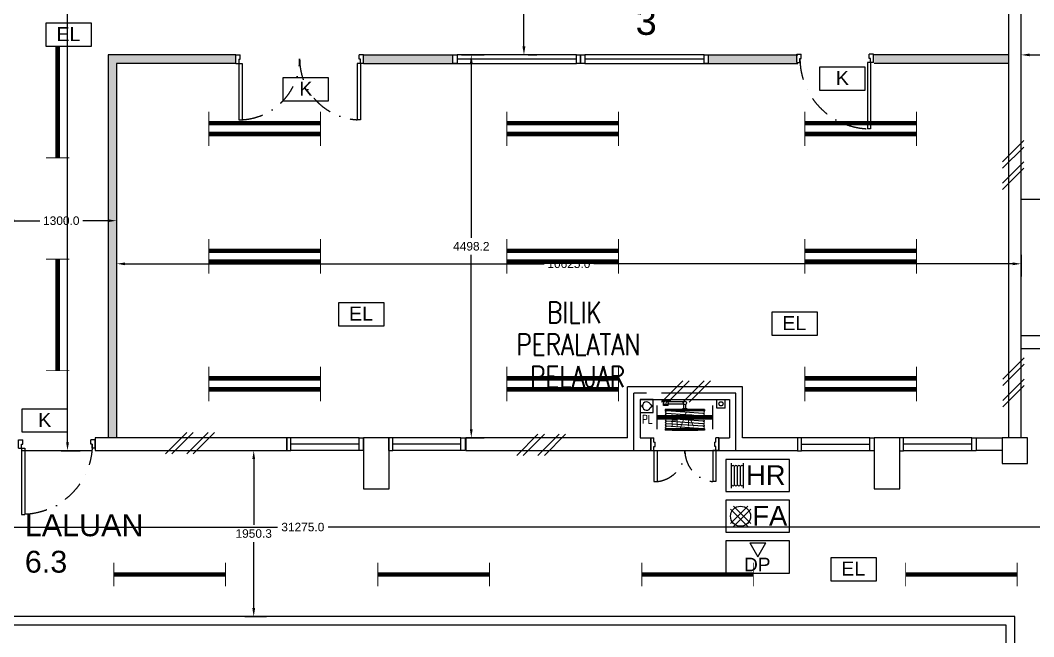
# Model space of a CAD drawing. Header units: inches. Extents: x -46 to 79554, y -41 to 101629.
# Drawn here: x 31157 to 43061, y 31368 to 38611 of the extents above; entities that cross this region are included whole.
import ezdxf
from ezdxf.enums import TextEntityAlignment as Align

# ---------------------------------------------------------------- set-up
doc = ezdxf.new("R2010")
doc.units = ezdxf.units.IN
doc.header["$MEASUREMENT"] = 0
for name, pattern in [('CENTER', [2, 1.25, -0.25, 0.25, -0.25]), ('DASHDOT', [1, 0.5, -0.25, 0, -0.25]), ('HIDDEN', [0.375, 0.25, -0.125])]:
    doc.linetypes.add(name, pattern=pattern)
for name, color, linetype in [('A-ARR', 4, 'Continuous'), ('A-COLUMN', 3, 'Continuous'), ('A-DOOR', 9, 'Continuous'), ('A-DRAIN', 9, 'Continuous'), ('A-DROP', 8, 'Continuous'), ('A-HATCH', 8, 'Continuous'), ('A-PARTITION', 4, 'Continuous'), ('A-ROOMSYM', 3, 'Continuous'), ('A-SANI', 4, 'Continuous'), ('A-SYM', 8, 'Continuous'), ('A-TXTBOMBA', 7, 'Continuous'), ('A-WALL', 1, 'Continuous'), ('A-WALL SYM', 13, 'Continuous'), ('A-WIN', 9, 'Continuous'), ('A-WLH', 7, 'Continuous'), ('COOL WATER PIPING', 4, 'Continuous'), ('EL LIGHT', 6, 'Continuous'), ('Grid', 8, 'CENTER'), ('K LIGHT', 3, 'Continuous'), ('LAMP', 5, 'Continuous'), ('MEAS', 7, 'Continuous'), ('ROOF', 3, 'Continuous')]:
    doc.layers.add(name, color=color, linetype=linetype)
doc.styles.add('arial', font='arial.ttf')
doc.styles.add('ROMANS', font='romans.shx', dxfattribs={"width": 0.75, "height": 200})
doc.styles.get("Standard").update_dxf_attribs({"font": 'arial.ttf'})
doc.styles.add('style1', font='romans.shx', dxfattribs={"height": 750})
doc.dimstyles.get("Standard").update_dxf_attribs({"dimtxt": 100, "dimasz": 100, "dimexe": 150, "dimexo": 50, "dimgap": 50, "dimtad": 0, "dimtih": 1, "dimtoh": 1, "dimdec": 1, "dimzin": 0, "dimdsep": 46, "dimtxsty": 'Standard', "dimcen": 0.09, "dimadec": 0, "dimazin": 0, "dimtfac": 1, "dimtdec": 1, "dimtofl": 0, "dimtmove": 0, "dimatfit": 3, "dimfxl": 1, "dimtolj": 1, "dimtzin": 0, "dimarcsym": 0})

# ---------------------------------------------------------------- blocks, each defined once
blk = doc.blocks.new('A$C49831240')
at = {"layer": 'A-WLH', "color": 8}
for p, q in [((250, 575), (0, 325)), ((250, 500), (0, 250)), ((250, 325), (0, 75)), ((250, 250), (0, 0))]:
    blk.add_line(p, q, dxfattribs=at)
blk = doc.blocks.new('A$C04C40081')
at = {"layer": 'A-WIN', "color": 8}
for p, q in [((850, 150), (50, 150)), ((850, 75), (50, 75)), ((850, 0), (50, 0))]:
    blk.add_line(p, q, dxfattribs=at)
at = {"layer": 'A-WIN', "color": 8, "linetype": 'Continuous'}
for points in [[(50, 150), (0, 150), (0, 0), (50, 0)], [(850, 150), (900, 150), (900, 0), (850, 0)]]:
    blk.add_lwpolyline(points, close=True, dxfattribs=at)
blk = doc.blocks.new('A$C4F656F16')
at = {"layer": 'A-DOOR', "color": 8}
for p, q in [((35, 100), (35, 877)), ((35, 877), (73, 877)), ((73, 100), (73, 877)), ((35, 100), (73, 100))]:
    blk.add_line(p, q, dxfattribs=at)
at = {"layer": 'A-DOOR', "color": 8, "linetype": 'Continuous'}
for p, q in [((0, 100), (35, 100)), ((0, 100), (0, 100)), ((0, 100), (0, 0)), ((0, 100), (0, 100)), ((0, 0), (50, 0)), ((35, 100), (35, 50)), ((35, 50), (50, 50)), ((50, 50), (50, 0)), ((865, 50), (850, 50)), ((850, 50), (850, 0)), ((900, 0), (850, 0)), ((900, 100), (865, 100)), ((865, 100), (865, 50)), ((900, 100), (900, 100)), ((900, 100), (900, 0)), ((900, 100), (900, 100))]:
    blk.add_line(p, q, dxfattribs=at)
at = {"layer": 'A-DOOR', "color": 8, "linetype": 'DASHDOT', "ltscale": 500}
blk.add_arc((35, 48), 830, 0.1381, 87.3759, dxfattribs=at)
blk = doc.blocks.new('A$C34465D6E')
at = {"layer": 'A-SANI', "color": 8}
blk.add_lwpolyline([(0, 0), (150, 0), (150, 150), (0, 150)], close=True, dxfattribs=at)
blk.add_lwpolyline([(26, 84), (14, 84), (14, 66), (26, 66, 10.787298)], format="xyb", close=True, dxfattribs=at)
blk.add_arc((125, 75), 8.84, 264.1775, 95.8225, dxfattribs=at)
blk = doc.blocks.new('A$C77D277CE')
at = {"layer": 'A-TXTBOMBA', "color": 8}
for p, q in [((67, 1028), (67, 1321)), ((207, 1028), (207, 1321)), ((103, 1066), (103, 1283)), ((137, 1066), (137, 1283)), ((172, 1066), (172, 1283)), ((258, 817), (54, 613)), ((258, 578), (54, 782)), ((293, 613), (89, 817)), ((293, 782), (89, 578)), ((281, 384), (377, 221)), ((281, 384), (469, 384)), ((377, 221), (469, 384))]:
    blk.add_line(p, q, dxfattribs=at)
for points in [[(750, 1365), (0, 1365), (0, 987), (750, 987)], [(750, 887), (0, 887), (0, 509), (750, 509)], [(750, 409), (0, 409), (0, 31), (750, 31)]]:
    blk.add_lwpolyline(points, close=True, dxfattribs=at)
blk.add_circle((173, 698), 118, dxfattribs=at)
for centre, radius, start, end in [((85, 1274), 20, 25.6963, 154.3037), ((120, 1274), 19.4, 26.5651, 153.4349), ((155, 1274), 19.4, 26.5651, 153.4349), ((189, 1274), 19.4, 26.5651, 153.4349), ((85, 1075), 20, 205.6963, 334.3037), ((120, 1075), 19.4, 206.5651, 333.4349), ((155, 1075), 19.4, 206.5651, 333.4349), ((189, 1075), 19.4, 206.5651, 333.4349)]:
    blk.add_arc(centre, radius, start, end, dxfattribs=at)
at = {"layer": 'A-TXTBOMBA', "color": 8, "style": 'arial'}
for s, height, p in [('HR', 230.5, (237, 1066)), ('FA', 230.5, (311, 588)), ('DP', 160, (215, 51))]:
    blk.add_text(s, height=height, dxfattribs=at).set_placement(p)
blk = doc.blocks.new('*D137')
at = {"layer": 'DEFPOINTS', "color": 0, "transparency": 16777216}
for p in [(42914, 38204), (45914, 38204), (45914, 38204)]:
    blk.add_point(p, dxfattribs=at)
at = {"layer": 'MEAS', "color": 0, "lineweight": -2, "transparency": 16777216}
for p, q in [((42914, 38254), (42914, 38354)), ((45914, 38254), (45914, 38354)), ((43014, 38204), (44156, 38204)), ((45814, 38204), (44671, 38204))]:
    blk.add_line(p, q, dxfattribs=at)
at = {"layer": 'MEAS', "color": 0, "transparency": 16777216}
for points in [[(43014, 38221), (43014, 38188), (42914, 38204)], [(45814, 38221), (45814, 38188), (45914, 38204)]]:
    blk.add_solid(points, dxfattribs=at)
at = {"layer": 'MEAS', "color": 0, "transparency": 16777216, "insert": (44414, 38204), "char_height": 100, "attachment_point": 5}
blk.add_mtext('\\A1;3000.0', dxfattribs=at)
blk = doc.blocks.new('*D138')
at = {"layer": 'DEFPOINTS', "color": 0, "transparency": 16777216}
for p in [(32289, 35904), (42914, 35904), (42914, 35750)]:
    blk.add_point(p, dxfattribs=at)
at = {"layer": 'MEAS', "color": 0, "lineweight": -2, "transparency": 16777216}
for p, q in [((32289, 35854), (32289, 35600)), ((42914, 35854), (42914, 35600)), ((32389, 35750), (37310, 35750)), ((42814, 35750), (37893, 35750))]:
    blk.add_line(p, q, dxfattribs=at)
at = {"layer": 'MEAS', "color": 0, "transparency": 16777216}
for points in [[(32389, 35766), (32389, 35733), (32289, 35750)], [(42814, 35766), (42814, 35733), (42914, 35750)]]:
    blk.add_solid(points, dxfattribs=at)
at = {"layer": 'MEAS', "color": 0, "transparency": 16777216, "insert": (37601, 35750), "char_height": 100, "attachment_point": 5}
blk.add_mtext('\\A1;10625.0', dxfattribs=at)
blk = doc.blocks.new('*D139')
at = {"layer": 'DEFPOINTS', "color": 0, "transparency": 16777216}
for p in [(36289, 38204), (36289, 33706), (36455, 33706)]:
    blk.add_point(p, dxfattribs=at)
at = {"layer": 'MEAS', "color": 0, "lineweight": -2, "transparency": 16777216}
for p, q in [((36339, 38204), (36605, 38204)), ((36455, 38104), (36455, 36056)), ((36455, 33806), (36455, 35854)), ((36339, 33706), (36605, 33706))]:
    blk.add_line(p, q, dxfattribs=at)
at = {"layer": 'MEAS', "color": 0, "transparency": 16777216}
for points in [[(36438, 38104), (36471, 38104), (36455, 38204)], [(36438, 33806), (36471, 33806), (36455, 33706)]]:
    blk.add_solid(points, dxfattribs=at)
at = {"layer": 'MEAS', "color": 0, "transparency": 16777216, "insert": (36455, 35955), "char_height": 100, "attachment_point": 5}
blk.add_mtext('\\A1;4498.2', dxfattribs=at)
blk = doc.blocks.new('*D159')
at = {"layer": 'DEFPOINTS', "color": 0, "transparency": 16777216}
for p in [(37073, 39804), (37073, 39804), (37073, 38204)]:
    blk.add_point(p, dxfattribs=at)
at = {"layer": 'MEAS', "color": 0, "lineweight": -2, "transparency": 16777216}
for p, q in [((37123, 39804), (37223, 39804)), ((37073, 39704), (37073, 39105)), ((37073, 38304), (37073, 38903)), ((37123, 38204), (37223, 38204))]:
    blk.add_line(p, q, dxfattribs=at)
at = {"layer": 'MEAS', "color": 0, "transparency": 16777216}
for points in [[(37056, 39704), (37090, 39704), (37073, 39804)], [(37056, 38304), (37090, 38304), (37073, 38204)]]:
    blk.add_solid(points, dxfattribs=at)
at = {"layer": 'MEAS', "color": 0, "transparency": 16777216, "insert": (37073, 39004), "char_height": 100, "attachment_point": 5}
blk.add_mtext('\\A1;1600.0', dxfattribs=at)
blk = doc.blocks.new('*D160')
at = {"layer": 'DEFPOINTS', "color": 0, "transparency": 16777216}
for p in [(31436, 44204), (31589, 33554), (31712, 33554)]:
    blk.add_point(p, dxfattribs=at)
at = {"layer": 'MEAS', "color": 0, "lineweight": -2, "transparency": 16777216}
for p, q in [((31486, 44204), (31862, 44204)), ((31712, 44104), (31712, 38980)), ((31712, 33654), (31712, 38778)), ((31639, 33554), (31862, 33554))]:
    blk.add_line(p, q, dxfattribs=at)
at = {"layer": 'MEAS', "color": 0, "transparency": 16777216}
for points in [[(31695, 44104), (31729, 44104), (31712, 44204)], [(31695, 33654), (31729, 33654), (31712, 33554)]]:
    blk.add_solid(points, dxfattribs=at)
at = {"layer": 'MEAS', "color": 0, "transparency": 16777216, "insert": (31712, 38879), "char_height": 100, "attachment_point": 5}
blk.add_mtext('\\A1;10650.0', dxfattribs=at)
blk = doc.blocks.new('*D161')
at = {"layer": 'DEFPOINTS', "color": 0, "transparency": 16777216}
for p in [(30989, 36400), (32289, 36400), (32289, 36256)]:
    blk.add_point(p, dxfattribs=at)
at = {"layer": 'MEAS', "color": 0, "lineweight": -2, "transparency": 16777216}
for p, q in [((30989, 36350), (30989, 36106)), ((32289, 36350), (32289, 36106)), ((31089, 36256), (31386, 36256)), ((32189, 36256), (31891, 36256))]:
    blk.add_line(p, q, dxfattribs=at)
at = {"layer": 'MEAS', "color": 0, "transparency": 16777216}
for points in [[(31089, 36273), (31089, 36240), (30989, 36256)], [(32189, 36273), (32189, 36240), (32289, 36256)]]:
    blk.add_solid(points, dxfattribs=at)
at = {"layer": 'MEAS', "color": 0, "transparency": 16777216, "insert": (31639, 36256), "char_height": 100, "attachment_point": 5}
blk.add_mtext('\\A1;1300.0', dxfattribs=at)
blk = doc.blocks.new('*D172')
at = {"layer": 'DEFPOINTS', "color": 0, "transparency": 16777216}
for p in [(18839, 32656), (18839, 32656), (50114, 32656)]:
    blk.add_point(p, dxfattribs=at)
at = {"layer": 'MEAS', "color": 0, "lineweight": -2, "transparency": 16777216}
for p, q in [((18839, 32706), (18839, 32806)), ((50114, 32706), (50114, 32806)), ((18939, 32656), (34180, 32656)), ((50014, 32656), (34772, 32656))]:
    blk.add_line(p, q, dxfattribs=at)
at = {"layer": 'MEAS', "color": 0, "transparency": 16777216}
for points in [[(18939, 32673), (18939, 32640), (18839, 32656)], [(50014, 32673), (50014, 32640), (50114, 32656)]]:
    blk.add_solid(points, dxfattribs=at)
at = {"layer": 'MEAS', "color": 0, "transparency": 16777216, "insert": (34476, 32656), "char_height": 100, "attachment_point": 5}
blk.add_mtext('\\A1;31275.0', dxfattribs=at)
blk = doc.blocks.new('*D173')
at = {"layer": 'DEFPOINTS', "color": 0, "transparency": 16777216}
for p in [(33746, 33555), (33746, 31604), (33899, 31604)]:
    blk.add_point(p, dxfattribs=at)
at = {"layer": 'MEAS', "color": 0, "lineweight": -2, "transparency": 16777216}
for p, q in [((33796, 33555), (34049, 33555)), ((33899, 33455), (33899, 32681)), ((33899, 31704), (33899, 32478)), ((33796, 31604), (34049, 31604))]:
    blk.add_line(p, q, dxfattribs=at)
at = {"layer": 'MEAS', "color": 0, "transparency": 16777216}
for points in [[(33883, 33455), (33916, 33455), (33899, 33555)], [(33883, 31704), (33916, 31704), (33899, 31604)]]:
    blk.add_solid(points, dxfattribs=at)
at = {"layer": 'MEAS', "color": 0, "transparency": 16777216, "insert": (33899, 32580), "char_height": 100, "attachment_point": 5}
blk.add_mtext('\\A1;1950.3', dxfattribs=at)
blk = doc.blocks.new('YBC 236')
at = {"layer": 'LAMP'}
for points, const_width in [([(-134682, 193808), (-134682, 193533)], 10.9), ([(-133371, 193808), (-133371, 193533)], 10.9), ([(-134682, 193671), (-133371, 193671)], 54.6), ([(-134682, 193679), (-134682, 193404)], 10.9), ([(-133371, 193679), (-133371, 193404)], 10.9), ([(-134682, 193542), (-133371, 193542)], 54.6)]:
    blk.add_lwpolyline(points, dxfattribs=dict(at, const_width=const_width))
blk = doc.blocks.new('*U231')
at = {"layer": 'LAMP'}
blk.add_blockref('YBC 236', (134027, -193606, -5), dxfattribs=at)
blk = doc.blocks.new('*U232')
at = {"layer": 'LAMP', "color": 0, "linetype": 'ByBlock', "lineweight": -2, "transparency": 16777216}
for p in [(0, 3000), (3500, 3000), (7000, 3000), (0, 1500), (3500, 1500), (7000, 1500), (0, 0), (3500, 0), (7000, 0)]:
    blk.add_blockref('*U231', p, dxfattribs=at)
blk = doc.blocks.new('YBC118')
at = {"layer": 'LAMP'}
for p, q in [((-134721, 196713), (-134721, 196989)), ((-134066, 196713), (-134066, 196989))]:
    blk.add_line(p, q, dxfattribs=at)
for points, const_width in [([(-134721, 196713), (-134721, 196989)], 10.9), ([(-134066, 196713), (-134066, 196989)], 10.9), ([(-134066, 196851), (-134721, 196851)], 54.6)]:
    blk.add_lwpolyline(points, dxfattribs=dict(at, const_width=const_width))
blk = doc.blocks.new('YBC136')
at = {"layer": 'LAMP'}
for points, const_width in [([(-135001, 195526), (-135001, 195250)], 10.9), ([(-133690, 195526), (-133690, 195250)], 10.9), ([(-135001, 195388), (-133690, 195388)], 54.6)]:
    blk.add_lwpolyline(points, dxfattribs=dict(at, const_width=const_width))
blk = doc.blocks.new('*U261')
at = {"layer": 'LAMP', "rotation": 180}
blk.add_blockref('YBC136', (-134346, 195388, -5), dxfattribs=at)
blk = doc.blocks.new('*U262')
at = {"layer": 'LAMP', "color": 0, "linetype": 'ByBlock', "lineweight": -2, "transparency": 16777216}
for p in [(0, 0), (2500, 0), (5000, 0), (7500, 0)]:
    blk.add_blockref('*U261', p, dxfattribs=at)
blk = doc.blocks.new('*U278')
at = {"layer": 'LAMP'}
blk.add_blockref('YBC136', (134346, -195388, -5), dxfattribs=at)
blk = doc.blocks.new('*U279')
at = {"layer": 'LAMP', "color": 0, "linetype": 'ByBlock', "lineweight": -2, "transparency": 16777216}
for p in [(12400, 0), (15500, 0), (18600, 0), (21700, 0)]:
    blk.add_blockref('*U278', p, dxfattribs=at)
blk = doc.blocks.new('EXIT LAMP')
at = {"layer": 'K LIGHT', "color": 3}
blk.add_lwpolyline([(54141, 5237), (53605, 5237), (53605, 4967), (54141, 4967)], close=True, dxfattribs=at)
at = {"layer": 'K LIGHT', "color": 3, "style": 'arial'}
blk.add_text('K', height=165, dxfattribs=at).set_placement((53796, 5027))
blk = doc.blocks.new('EMERGENCY LIGHT')
at = {"layer": 'EL LIGHT', "color": 6}
blk.add_lwpolyline([(49518, 4900), (48981, 4900), (48981, 4630), (49518, 4630)], close=True, dxfattribs=at)
at = {"layer": 'EL LIGHT', "color": 6, "style": 'arial'}
blk.add_text('EL', height=164.8, dxfattribs=at).set_placement((49105, 4690))

msp = doc.modelspace()

# ---------------------------------------------------------------- hatches: boundary and pattern name
at = {"layer": 'A-HATCH'}
h = msp.add_hatch(dxfattribs=at)
h.set_pattern_fill('DOTS', color=8, scale=800)
h.set_pattern_definition([(0, (2570.67, -195605.69), (25, 50), [0, -50])])
h.paths.add_polyline_path([(33688.78, 38204.44), (32188.78, 38204.44), (32188.78, 33704.44), (32288.78, 33704.44), (32288.78, 38104.44), (33688.78, 38104.44)])
h.paths.add_polyline_path([(36238.78, 38204.44), (35338.78, 38204.44), (35338.78, 38104.44), (36238.78, 38104.44)])
h.paths.add_polyline_path([(35338.78, 38204.44), (35188.78, 38204.44), (35188.78, 38104.44), (35338.78, 38104.44)])
h.paths.add_polyline_path([(40288.78, 38204.44), (39238.78, 38204.44), (39238.78, 38104.44), (40288.78, 38104.44)])
h.paths.add_polyline_path([(42763.78, 38204.44), (41338.78, 38204.44), (41338.78, 38104.44), (42763.78, 38104.44)])
h.paths.add_polyline_path([(41338.78, 38204.44), (41188.78, 38204.44), (41188.78, 38104.44), (41338.78, 38104.44)])

# ---------------------------------------------------------------- linework, layer by layer
at = {"color": 8}
for p, q in [((44413.78, 36504.44), (42913.78, 36504.44)), ((31173.78, 33554.44), (32003.78, 33554.44))]:
    msp.add_line(p, q, dxfattribs=at)
at = {"layer": 'A-COLUMN', "color": 8}
for points in [[(35188.78, 33104.44), (35488.78, 33104.44), (35488.78, 33704.44), (35188.78, 33704.44)], [(41188.78, 33104.44), (41488.78, 33104.44), (41488.78, 33704.44), (41188.78, 33704.44)], [(41188.78, 33104.44), (41488.78, 33104.44), (41488.78, 33704.44), (41188.78, 33704.44)], [(42688.78, 33404.44), (42988.78, 33404.44), (42988.78, 33704.44), (42688.78, 33704.44)]]:
    msp.add_lwpolyline(points, close=True, dxfattribs=at)
at = {"layer": 'A-DOOR', "color": 8}
for p, q in [((33723.78, 38104.44), (33723.78, 37442.45)), ((33761.78, 38104.44), (33761.78, 37442.45)), ((35115.78, 38104.44), (35115.78, 37442.45)), ((35153.78, 38104.44), (35115.78, 38104.44)), ((35153.78, 38104.44), (35153.78, 37442.45)), ((33723.78, 37442.45), (33761.78, 37442.45)), ((35153.78, 37442.45), (35115.78, 37442.45)), ((38598.78, 33554.44), (38598.78, 33191.42)), ((38598.78, 33554.44), (38636.78, 33554.44)), ((38636.78, 33554.44), (38636.78, 33191.42)), ((39290.78, 33554.44), (39290.78, 33191.42)), ((39328.78, 33554.44), (39290.78, 33554.44)), ((39328.78, 33554.44), (39328.78, 33191.42)), ((38598.78, 33191.42), (38636.78, 33191.42)), ((39328.78, 33191.42), (39290.78, 33191.42))]:
    msp.add_line(p, q, dxfattribs=at)
at = {"layer": 'A-DOOR', "color": 8, "linetype": 'Continuous'}
for p, q in [((35188.78, 38204.44), (35138.78, 38204.44)), ((35138.78, 38154.44), (35138.78, 38204.44)), ((35153.78, 38154.44), (35138.78, 38154.44)), ((35153.78, 38104.44), (35153.78, 38154.44)), ((35188.78, 38104.44), (35153.78, 38104.44)), ((35188.78, 38104.44), (35188.78, 38204.44)), ((38563.78, 33704.44), (38563.78, 33554.44)), ((38563.78, 33554.44), (38563.78, 33704.44)), ((38563.78, 33704.44), (38598.78, 33704.44)), ((38563.78, 33554.44), (38563.78, 33704.44)), ((38563.78, 33704.44), (38563.78, 33554.44)), ((38563.78, 33554.44), (38563.78, 33704.44)), ((38563.78, 33704.44), (38563.78, 33554.44)), ((38563.78, 33554.44), (38563.78, 33704.44)), ((38598.78, 33654.44), (38598.78, 33704.44)), ((39328.78, 33654.44), (39328.78, 33704.44)), ((39363.78, 33704.44), (39328.78, 33704.44)), ((39363.78, 33554.44), (39363.78, 33704.44)), ((39363.78, 33704.44), (39363.78, 33554.44)), ((39363.78, 33554.44), (39363.78, 33704.44)), ((39363.78, 33554.44), (39363.78, 33704.44)), ((39363.78, 33704.44), (39363.78, 33554.44)), ((39363.78, 33554.44), (39363.78, 33704.44)), ((39363.78, 33704.44), (39363.78, 33554.44)), ((39363.78, 33554.44), (39363.78, 33704.44)), ((38598.78, 33654.44), (38613.78, 33654.44)), ((38598.78, 33604.44), (38613.78, 33604.44)), ((38598.78, 33554.44), (38598.78, 33604.44)), ((38613.78, 33604.44), (38613.78, 33654.44)), ((39328.78, 33654.44), (39313.78, 33654.44)), ((39313.78, 33604.44), (39313.78, 33654.44)), ((39328.78, 33604.44), (39313.78, 33604.44)), ((39328.78, 33554.44), (39328.78, 33604.44)), ((38563.78, 33554.44), (38598.78, 33554.44)), ((39363.78, 33554.44), (39328.78, 33554.44))]:
    msp.add_line(p, q, dxfattribs=at)
at = {"layer": 'A-DOOR', "color": 8, "linetype": 'DASHDOT', "ltscale": 500}
for centre, radius, start, end in [((33723.78, 38156.44), 715, 273.046526, 0), ((35153.78, 38156.44), 715, 180, 266.953474), ((38598.78, 33554.44), 365, 275.975868, 0), ((39328.78, 33554.44), 365, 180, 264.024132)]:
    msp.add_arc(centre, radius, start, end, dxfattribs=at)
at = {"layer": 'A-DRAIN', "color": 8, "linetype": 'Continuous', "ltscale": 1000}
for p, q in [((42838.78, 31604.44), (26038.78, 31604.44)), ((42838.78, 26834.44), (42838.78, 31604.44)), ((42738.78, 31504.44), (18508.78, 31504.44)), ((42738.78, 26934.44), (42738.78, 31504.44))]:
    msp.add_line(p, q, dxfattribs=at)
at = {"layer": 'A-DROP', "color": 8}
msp.add_line((38575.6, 33554.44), (39375.6, 33554.44), dxfattribs=at)
at = {"layer": 'A-PARTITION', "color": 8}
for p, q in [((32188.78, 38204.44), (32188.78, 33704.44)), ((33688.78, 38204.44), (32188.78, 38204.44)), ((32288.78, 38104.44), (32288.78, 33704.44)), ((33688.78, 38104.44), (32288.78, 38104.44)), ((33688.78, 38204.44), (33738.78, 38204.44)), ((33688.78, 38104.44), (33688.78, 38204.44)), ((33688.78, 38104.44), (33723.78, 38104.44)), ((33723.78, 38154.44), (33738.78, 38154.44)), ((33723.78, 38154.44), (33723.78, 38104.44)), ((33723.78, 38104.44), (33761.78, 38104.44)), ((33738.78, 38154.44), (33738.78, 38204.44)), ((35188.78, 38204.44), (36288.78, 38204.44)), ((35188.78, 38104.44), (36288.78, 38104.44)), ((39188.78, 38204.44), (40288.78, 38204.44)), ((39188.78, 38104.44), (40288.78, 38104.44)), ((42763.78, 38204.44), (41188.78, 38204.44)), ((42763.78, 38104.44), (41188.78, 38104.44))]:
    msp.add_line(p, q, dxfattribs=at)
at = {"layer": 'A-WALL', "color": 8, "linetype": 'Continuous', "ltscale": 900}
for p, q in [((42763.78, 39704.44), (42763.78, 33704.44)), ((34288.78, 33704.44), (32038.78, 33704.44)), ((32038.78, 33704.44), (32038.78, 33554.44)), ((34288.78, 33554.44), (34288.78, 33704.44)), ((38288.78, 33704.44), (36388.78, 33704.44)), ((36388.78, 33704.44), (36388.78, 33554.44)), ((40288.78, 33704.44), (39638.78, 33704.44)), ((42388.78, 33704.44), (42688.78, 33704.44)), ((42388.78, 33554.44), (42388.78, 33704.44)), ((32038.78, 33554.44), (34288.78, 33554.44)), ((36388.78, 33554.44), (38288.78, 33554.44)), ((39638.78, 33554.44), (40288.78, 33554.44)), ((42688.78, 33554.44), (42388.78, 33554.44))]:
    msp.add_line(p, q, dxfattribs=at)
at = {"layer": 'A-WALL', "color": 8}
for p, q in [((42913.78, 33704.44), (42913.78, 39704.44)), ((44263.78, 34904.44), (42913.78, 34904.44)), ((42913.78, 34754.44), (44113.78, 34754.44)), ((39638.78, 34304.44), (38288.78, 34304.44)), ((38288.78, 33704.44), (38288.78, 34304.44)), ((39638.78, 33704.44), (39638.78, 34304.44)), ((38438.78, 34154.44), (39488.78, 34154.44)), ((38438.78, 34154.44), (38438.78, 33704.44)), ((39488.78, 34154.44), (39488.78, 33704.44)), ((38438.78, 33704.44), (38563.78, 33704.44)), ((38563.78, 33704.44), (38563.78, 33554.44)), ((39363.78, 33704.44), (39488.78, 33704.44)), ((39363.78, 33704.44), (39363.78, 33554.44)), ((38288.78, 33554.44), (38563.78, 33554.44)), ((39363.78, 33554.44), (39638.78, 33554.44))]:
    msp.add_line(p, q, dxfattribs=at)
at = {"layer": 'A-WIN', "color": 8, "ltscale": 790000000.0}
for p, q in [((37688.78, 38204.44), (36288.78, 38204.44)), ((36288.78, 38104.44), (37688.78, 38104.44)), ((39188.78, 38204.44), (37788.78, 38204.44)), ((37788.78, 38104.44), (39188.78, 38104.44))]:
    msp.add_line(p, q, dxfattribs=at)
at = {"layer": 'A-WIN', "color": 8}
for p, q in [((37688.78, 38154.44), (36288.78, 38154.44)), ((39188.78, 38154.44), (37788.78, 38154.44))]:
    msp.add_line(p, q, dxfattribs=at)
for points in [[(36238.78, 38204.44), (36288.78, 38204.44), (36288.78, 38104.44), (36238.78, 38104.44)], [(37688.78, 38204.44), (37738.78, 38204.44), (37738.78, 38104.44), (37688.78, 38104.44)], [(37738.78, 38204.44), (37788.78, 38204.44), (37788.78, 38104.44), (37738.78, 38104.44)], [(39188.78, 38204.44), (39238.78, 38204.44), (39238.78, 38104.44), (39188.78, 38104.44)]]:
    msp.add_lwpolyline(points, close=True, dxfattribs=at)
at = {"layer": 'A-WLH', "color": 8}
for p, q in [((38690, 34124.9), (38940, 34374.9)), ((38765, 34124.9), (39015, 34374.9)), ((38940, 34124.9), (39190, 34374.9)), ((39015, 34124.9), (39265, 34374.9)), ((32863.33, 33517.24), (33113.33, 33767.24)), ((32938.33, 33517.24), (33188.33, 33767.24)), ((33113.33, 33517.24), (33363.33, 33767.24)), ((33188.33, 33517.24), (33438.33, 33767.24)), ((36988.22, 33498.78), (37238.22, 33748.78)), ((37063.22, 33498.78), (37313.22, 33748.78)), ((37238.22, 33498.78), (37488.22, 33748.78)), ((37313.22, 33498.78), (37563.22, 33748.78))]:
    msp.add_line(p, q, dxfattribs=at)
at = {"layer": 'COOL WATER PIPING', "color": 8, "linetype": 'ByBlock', "ltscale": 5}
msp.add_circle((39387.46, 34104.44), 25, dxfattribs=at)
at = {"layer": 'Grid', "color": 8, "ltscale": 700}
for p, q in [((39563.78, 34229.44), (38363.78, 34229.44)), ((38363.78, 33554.44), (38363.78, 34229.44)), ((39563.78, 33554.44), (39563.78, 34229.44))]:
    msp.add_line(p, q, dxfattribs=at)
at = {"layer": 'ROOF', "color": 8}
for p, q in [((38683.94, 34154.44), (38796.79, 34154.44)), ((38683.94, 34148.44), (38683.94, 34154.44)), ((38711.57, 34148.44), (38683.94, 34148.44)), ((38711.57, 34086.26), (38711.57, 34148.44)), ((38711.57, 34148.44), (38769.15, 34148.44)), ((38769.15, 34086.26), (38711.57, 34086.26)), ((38745.87, 34140, 52821.41), (38735.94, 34091.74, 21957.38)), ((38769.15, 34086.26), (38769.15, 34148.44)), ((38769.15, 34148.44), (38796.79, 34148.44)), ((38949.28, 34127.31), (38769.15, 34127.31)), ((38949.28, 34102.31), (38769.15, 34102.31)), ((38796.79, 34148.44), (38796.79, 34154.44)), ((38951.28, 34044.96), (38951.28, 34100.31)), ((38951.28, 34044.96), (38951.28, 34059.05)), ((38976.28, 34044.96), (38976.28, 34100.31)), ((38976.28, 34044.96), (38976.28, 34059.05)), ((39337.46, 34054.44), (39337.46, 34154.44)), ((39437.46, 34054.44), (39337.46, 34054.44)), ((39437.46, 34054.44), (39437.46, 34154.44)), ((39193.78, 34036.05), (38733.78, 34036.05)), ((38733.78, 34036.05), (38733.78, 34021.05)), ((39193.78, 34021.05), (38733.78, 34021.05)), ((39178.78, 33991.05), (38748.78, 34021.05)), ((39178.78, 33961.05), (38748.78, 33991.05)), ((39178.78, 33931.05), (38748.78, 33961.05)), ((39178.78, 33901.05), (38748.78, 33931.05)), ((39193.78, 34036.05), (39193.78, 34021.05)), ((39193.78, 33811.05), (38733.78, 33811.05)), ((39178.78, 33811.05), (38733.78, 33811.05)), ((38733.78, 33811.05), (38733.78, 33796.05)), ((39178.78, 33871.05), (38748.78, 33901.05)), ((39178.78, 33841.05), (38748.78, 33871.05)), ((39178.78, 33811.05), (38748.78, 33841.05)), ((39193.78, 33811.05), (39193.78, 33796.05)), ((39193.78, 33796.05), (38733.78, 33796.05)), ((38812.47, 33789.92), (38812.47, 33796.05)), ((39115.09, 33789.92), (38812.47, 33789.92)), ((39115.09, 33789.92), (39115.09, 33796.05))]:
    msp.add_line(p, q, dxfattribs=at)
msp.add_lwpolyline([(38936.28, 34036.05), (38991.28, 34036.05), (38991.28, 34044.96), (38936.28, 34044.96)], close=True, dxfattribs=at)
for centre, radius in [((38740.9, 34115.87, 37389.39), 25), ((38964.07, 34114.81), 19.36)]:
    msp.add_circle(centre, radius, dxfattribs=at)
for centre, start, end in [((38748.78, 34006.05), 90, 270), ((38748.78, 33976.05), 90, 270), ((38748.78, 33946.05), 90, 270), ((38748.78, 33916.05), 90, 270), ((39178.78, 34006.05), 270, 90), ((39178.78, 33976.05), 270, 90), ((39178.78, 33946.05), 270, 90), ((39178.78, 33916.05), 270, 90), ((38748.78, 33886.05), 90, 270), ((38748.78, 33856.05), 90, 270), ((38748.78, 33826.05), 90, 270), ((39178.78, 33886.05), 270, 90), ((39178.78, 33856.05), 270, 90), ((39178.78, 33826.05), 270, 90)]:
    msp.add_arc(centre, 15, start, end, dxfattribs=at)

# ---------------------------------------------------------------- block references
at = {"layer": 'A-ARR', "color": 8, "rotation": 180}
msp.add_blockref('A$C34465D6E', (38589.09, 34153.68), dxfattribs=at)
at = {"layer": 'A-DOOR', "color": 8, "rotation": 180}
msp.add_blockref('A$C4F656F16', (41179.93, 38213.15), dxfattribs=at)
at = {"layer": 'A-DOOR', "color": 8, "xscale": -1, "rotation": 180}
msp.add_blockref('A$C4F656F16', (31137.78, 33682.51), dxfattribs=at)
at = {"layer": 'A-TXTBOMBA', "color": 8}
msp.add_blockref('A$C77D277CE', (39443.96, 32085.64), dxfattribs=at)
at = {"layer": 'A-WIN', "color": 8}
for p in [(34286.5, 33554.71), (35483.47, 33556.25), (40285.22, 33553.29), (41483.23, 33553.98)]:
    msp.add_blockref('A$C04C40081', p, dxfattribs=at)
at = {"layer": 'A-WLH', "color": 8}
for p in [(42693.84, 36621.94), (42699.36, 34070.39)]:
    msp.add_blockref('A$C49831240', p, dxfattribs=at)
at = {"layer": 'LAMP', "color": 0, "rotation": 90}
msp.add_blockref('*U262', (31596.19, 35150.06, -5.46), dxfattribs=at)
at = {"layer": 'LAMP', "color": 0}
for name, p in [('EMERGENCY LIGHT', (-17522.85, 33675.69)), ('EXIT LAMP', (-13059.19, 32824.24)), ('EXIT LAMP', (-19362.01, 32697.39)), ('*U232', (34027.91, 34337.25, -5.46)), ('EMERGENCY LIGHT', (-14086.71, 30392.02)), ('EMERGENCY LIGHT', (-8996.91, 30280.77)), ('EXIT LAMP', (-22428.51, 28806.62)), ('EMERGENCY LIGHT', (-8305.06, 27396.18)), ('*U279', (20511.45, 32099.15, -16.38))]:
    msp.add_blockref(name, p, dxfattribs=at)
at = {"layer": 'LAMP'}
msp.add_blockref('YBC118', (173357.31, -162905), dxfattribs=at)

# ---------------------------------------------------------------- texts
at = {"layer": 'A-ROOMSYM', "color": 8, "style": 'style1', "width": 0.8}
for s, p in [('BILIK', (37664.62, 35054.06)), ('PERALATAN ', (37781.32, 34675.22)), ('PELAJAR', (37701.83, 34298.54))]:
    msp.add_text(s, height=250, dxfattribs=at).set_placement(p, align=Align.CENTER)
at = {"layer": 'A-SYM', "color": 8, "linetype": 'HIDDEN', "ltscale": 500, "style": 'ROMANS', "width": 0.75}
msp.add_text('PL', height=100, dxfattribs=at).set_placement((38460.15, 33871.85))
at = {"layer": 'A-WALL SYM', "color": 8, "style": 'ROMANS', "width": 0.75}
msp.add_text('H/R ', height=135, dxfattribs=at).set_placement((38796.72, 33841.59))
at = {"layer": 'MEAS', "insert": (38384.87, 38760.03), "char_height": 320.16, "attachment_point": 1}
msp.add_mtext('3', dxfattribs=at)
at = {"layer": 'MEAS', "insert": (31210.78, 32805.38), "char_height": 256.551, "attachment_point": 1}
msp.add_mtext_dynamic_manual_height_columns('LALUAN 6.3', width=893.5584, gutter_width=1282.76, heights=[0], dxfattribs=at)

# ---------------------------------------------------------------- dimensions: what is measured, and where the dimension line sits
at = {"layer": 'MEAS'}
for base, p1, p2, picture, middle in [((31711.96, 33554.44), (31435.78, 44204.44), (31588.78, 33554.44), '*D160', (31711.96, 38879.44)), ((37073.12, 39804.44), (37073.12, 38204.44), (37073.12, 39804.44), '*D159', (37073.12, 39004.44)), ((36454.63, 33706.25), (36288.78, 38204.44), (36288.78, 33706.25), '*D139', (36454.63, 35955.34)), ((33899.19, 31604.44), (33745.5, 33554.71), (33745.5, 31604.44), '*D173', (33899.19, 32579.57))]:
    dim = msp.add_linear_dim(base=base, p1=p1, p2=p2, angle=90, dimstyle='Standard', dxfattribs=at)
    dim.commit()
    dim.dimension.update_dxf_attribs({"geometry": picture, "text_midpoint": middle})
for base, p1, p2, picture, middle in [((45913.78, 38204.44), (42913.78, 38204.44), (45913.78, 38204.44), '*D137', (44413.78, 38204.44)), ((32288.78, 36256.21), (30988.78, 36400.41), (32288.78, 36400.41), '*D161', (31638.78, 36256.21)), ((42913.78, 35749.77), (32288.78, 35904.44), (42913.78, 35904.44), '*D138', (37601.28, 35749.77)), ((18838.78, 32656.17), (50113.78, 32656.17), (18838.78, 32656.17), '*D172', (34476.28, 32656.17))]:
    dim = msp.add_linear_dim(base=base, p1=p1, p2=p2, dimstyle='Standard', dxfattribs=at)
    dim.commit()
    dim.dimension.update_dxf_attribs({"geometry": picture, "text_midpoint": middle})

doc.saveas('drawing.dxf')
